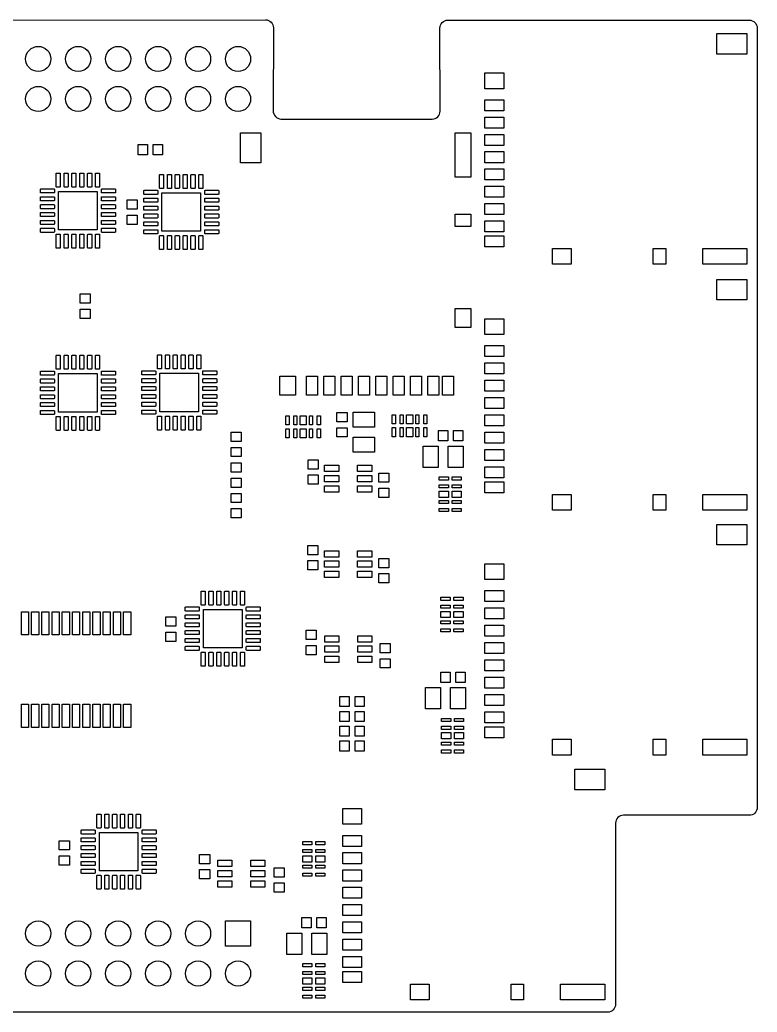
# Model space of a CAD drawing. Extents: x 0 to 91, y 0 to 63.
# Drawn here: x 44.1 to 91, y 0 to 63 of the extents above; entities that cross this region are included whole.
import ezdxf

# ---------------------------------------------------------------- set-up
doc = ezdxf.new("R2010")
doc.units = 0
doc.layers.add('BG_DESIGN_OUTLINE', color=1, linetype='CONTINUOUS')
doc.layers.add('PIN_TOP', color=80, linetype='CONTINUOUS')

msp = doc.modelspace()

# ---------------------------------------------------------------- linework, layer by layer
at = {"layer": 'BG_DESIGN_OUTLINE'}
msp.add_lwpolyline([(60.2461, 62.5243), (60.2293, 57.2563, 0.396223), (60.7277, 56.7261), (70.3449, 56.7261, 0.414684), (70.8449, 57.2269), (70.8365, 62.5053, -0.414684), (71.3365, 63.0061), (90.4977, 63.0061, -0.414214), (90.9977, 62.5061), (90.9977, 13.0061, -0.414214), (90.4977, 12.5061), (82.4977, 12.5061, 0.414214), (81.9977, 12.0061), (81.9977, 0.5061, -0.414214), (81.4977, 0.0061), (0.4977, 0.0061, -0.414214), (-0.0023, 0.5061), (-0.0023, 62.5061, -0.414214), (0.4977, 63.0061), (59.7459, 63.0259, -0.415288)], format="xyb", close=True, dxfattribs=at)
at = {"layer": 'PIN_TOP'}
for points in [[(90.335, 60.855), (88.435, 60.855), (88.435, 62.155), (90.335, 62.155)], [(74.885, 58.655), (73.685, 58.655), (73.685, 59.655), (74.885, 59.655)], [(74.885, 57.255), (73.685, 57.255), (73.685, 57.955), (74.885, 57.955)], [(74.885, 56.155), (73.685, 56.155), (73.685, 56.855), (74.885, 56.855)], [(59.455, 55.845), (59.455, 53.945), (58.155, 53.945), (58.155, 55.845)], [(72.805, 55.845), (72.805, 53.045), (71.805, 53.045), (71.805, 55.845)], [(74.885, 55.055), (73.685, 55.055), (73.685, 55.755), (74.885, 55.755)], [(52.235, 54.46), (51.645, 54.46), (51.645, 55.1), (52.235, 55.1)], [(53.195, 54.46), (52.605, 54.46), (52.605, 55.1), (53.195, 55.1)], [(74.885, 53.955), (73.685, 53.955), (73.685, 54.655), (74.885, 54.655)], [(74.885, 52.855), (73.685, 52.855), (73.685, 53.555), (74.885, 53.555)], [(74.885, 51.755), (73.685, 51.755), (73.685, 52.455), (74.885, 52.455)], [(46.595, 52.135), (49.045, 52.135), (49.045, 49.685), (46.595, 49.685)], [(53.165, 49.595), (53.165, 52.045), (55.615, 52.045), (55.615, 49.595)], [(51.59, 51.585), (51.59, 50.995), (50.95, 50.995), (50.95, 51.585)], [(74.885, 50.655), (73.685, 50.655), (73.685, 51.355), (74.885, 51.355)], [(51.59, 50.625), (51.59, 50.035), (50.95, 50.035), (50.95, 50.625)], [(72.805, 50.695), (72.805, 49.895), (71.805, 49.895), (71.805, 50.695)], [(74.885, 49.555), (73.685, 49.555), (73.685, 50.255), (74.885, 50.255)], [(74.885, 48.605), (73.685, 48.605), (73.685, 49.305), (74.885, 49.305)], [(79.185, 47.505), (77.985, 47.505), (77.985, 48.505), (79.185, 48.505)], [(85.185, 47.505), (84.385, 47.505), (84.385, 48.505), (85.185, 48.505)], [(90.335, 47.505), (87.535, 47.505), (87.535, 48.505), (90.335, 48.505)], [(90.335, 45.235), (88.435, 45.235), (88.435, 46.535), (90.335, 46.535)], [(47.96, 45.025), (47.96, 45.615), (48.6, 45.615), (48.6, 45.025)], [(47.96, 44.065), (47.96, 44.655), (48.6, 44.655), (48.6, 44.065)], [(72.805, 44.695), (72.805, 43.495), (71.805, 43.495), (71.805, 44.695)], [(74.885, 43.035), (73.685, 43.035), (73.685, 44.035), (74.885, 44.035)], [(74.885, 41.635), (73.685, 41.635), (73.685, 42.335), (74.885, 42.335)], [(74.885, 40.535), (73.685, 40.535), (73.685, 41.235), (74.885, 41.235)], [(49.045, 40.565), (49.045, 38.115), (46.595, 38.115), (46.595, 40.565)], [(53.035, 38.135), (53.035, 40.585), (55.485, 40.585), (55.485, 38.135)], [(61.655, 40.395), (61.655, 39.195), (60.655, 39.195), (60.655, 40.395)], [(63.055, 40.395), (63.055, 39.195), (62.355, 39.195), (62.355, 40.395)], [(64.155, 40.395), (64.155, 39.195), (63.455, 39.195), (63.455, 40.395)], [(65.255, 40.395), (65.255, 39.195), (64.555, 39.195), (64.555, 40.395)], [(66.355, 40.395), (66.355, 39.195), (65.655, 39.195), (65.655, 40.395)], [(67.455, 40.395), (67.455, 39.195), (66.755, 39.195), (66.755, 40.395)], [(68.555, 40.395), (68.555, 39.195), (67.855, 39.195), (67.855, 40.395)], [(69.655, 40.395), (69.655, 39.195), (68.955, 39.195), (68.955, 40.395)], [(70.755, 40.395), (70.755, 39.195), (70.055, 39.195), (70.055, 40.395)], [(71.705, 40.395), (71.705, 39.195), (71.005, 39.195), (71.005, 40.395)], [(74.885, 39.435), (73.685, 39.435), (73.685, 40.135), (74.885, 40.135)], [(74.885, 38.335), (73.685, 38.335), (73.685, 39.035), (74.885, 39.035)], [(61.24, 37.88), (61.24, 37.3), (61.04, 37.3), (61.04, 37.88)], [(61.74, 37.88), (61.74, 37.3), (61.54, 37.3), (61.54, 37.88)], [(62.34, 37.88), (62.34, 37.3), (61.94, 37.3), (61.94, 37.88)], [(62.74, 37.88), (62.74, 37.3), (62.54, 37.3), (62.54, 37.88)], [(63.24, 37.88), (63.24, 37.3), (63.04, 37.3), (63.04, 37.88)], [(64.93, 38.085), (64.93, 37.495), (64.29, 37.495), (64.29, 38.085)], [(66.675, 38.115), (66.675, 37.165), (65.325, 37.165), (65.325, 38.115)], [(67.8, 37.37), (67.8, 37.95), (68, 37.95), (68, 37.37)], [(68.3, 37.37), (68.3, 37.95), (68.5, 37.95), (68.5, 37.37)], [(68.7, 37.37), (68.7, 37.95), (69.1, 37.95), (69.1, 37.37)], [(69.3, 37.37), (69.3, 37.95), (69.5, 37.95), (69.5, 37.37)], [(69.8, 37.37), (69.8, 37.95), (70, 37.95), (70, 37.37)], [(74.885, 37.235), (73.685, 37.235), (73.685, 37.935), (74.885, 37.935)], [(58.2, 36.835), (58.2, 36.245), (57.56, 36.245), (57.56, 36.835)], [(61.24, 37.06), (61.24, 36.48), (61.04, 36.48), (61.04, 37.06)], [(61.74, 37.06), (61.74, 36.48), (61.54, 36.48), (61.54, 37.06)], [(62.34, 37.06), (62.34, 36.48), (61.94, 36.48), (61.94, 37.06)], [(62.74, 37.06), (62.74, 36.48), (62.54, 36.48), (62.54, 37.06)], [(63.24, 37.06), (63.24, 36.48), (63.04, 36.48), (63.04, 37.06)], [(64.93, 37.125), (64.93, 36.535), (64.29, 36.535), (64.29, 37.125)], [(67.8, 36.55), (67.8, 37.13), (68, 37.13), (68, 36.55)], [(68.3, 36.55), (68.3, 37.13), (68.5, 37.13), (68.5, 36.55)], [(68.7, 36.55), (68.7, 37.13), (69.1, 37.13), (69.1, 36.55)], [(69.3, 36.55), (69.3, 37.13), (69.5, 37.13), (69.5, 36.55)], [(69.8, 36.55), (69.8, 37.13), (70, 37.13), (70, 36.55)], [(71.325, 36.3), (70.735, 36.3), (70.735, 36.94), (71.325, 36.94)], [(72.285, 36.3), (71.695, 36.3), (71.695, 36.94), (72.285, 36.94)], [(74.885, 36.135), (73.685, 36.135), (73.685, 36.835), (74.885, 36.835)], [(66.675, 36.515), (66.675, 35.565), (65.325, 35.565), (65.325, 36.515)], [(70.715, 34.605), (69.765, 34.605), (69.765, 35.955), (70.715, 35.955)], [(72.315, 34.605), (71.365, 34.605), (71.365, 35.955), (72.315, 35.955)], [(58.2, 35.875), (58.2, 35.285), (57.56, 35.285), (57.56, 35.875)], [(74.885, 35.035), (73.685, 35.035), (73.685, 35.735), (74.885, 35.735)], [(57.56, 34.295), (57.56, 34.885), (58.2, 34.885), (58.2, 34.295)], [(62.45, 34.495), (62.45, 35.085), (63.09, 35.085), (63.09, 34.495)], [(64.4, 34.74), (64.4, 34.34), (63.5, 34.34), (63.5, 34.74)], [(66.5, 34.74), (66.5, 34.34), (65.6, 34.34), (65.6, 34.74)], [(62.45, 33.535), (62.45, 34.125), (63.09, 34.125), (63.09, 33.535)], [(64.4, 34.09), (64.4, 33.69), (63.5, 33.69), (63.5, 34.09)], [(66.5, 34.09), (66.5, 33.69), (65.6, 33.69), (65.6, 34.09)], [(66.94, 33.655), (66.94, 34.245), (67.58, 34.245), (67.58, 33.655)], [(74.885, 33.935), (73.685, 33.935), (73.685, 34.635), (74.885, 34.635)], [(57.56, 33.335), (57.56, 33.925), (58.2, 33.925), (58.2, 33.335)], [(64.4, 33.44), (64.4, 33.04), (63.5, 33.04), (63.5, 33.44)], [(66.5, 33.44), (66.5, 33.04), (65.6, 33.04), (65.6, 33.44)], [(70.79, 34), (71.37, 34), (71.37, 33.8), (70.79, 33.8)], [(70.79, 33.5), (71.37, 33.5), (71.37, 33.3), (70.79, 33.3)], [(71.61, 34), (72.19, 34), (72.19, 33.8), (71.61, 33.8)], [(71.61, 33.5), (72.19, 33.5), (72.19, 33.3), (71.61, 33.3)], [(74.885, 32.985), (73.685, 32.985), (73.685, 33.685), (74.885, 33.685)], [(58.2, 32.955), (58.2, 32.365), (57.56, 32.365), (57.56, 32.955)], [(66.94, 32.695), (66.94, 33.285), (67.58, 33.285), (67.58, 32.695)], [(70.79, 33.1), (71.37, 33.1), (71.37, 32.7), (70.79, 32.7)], [(71.61, 33.1), (72.19, 33.1), (72.19, 32.7), (71.61, 32.7)], [(79.185, 31.885), (77.985, 31.885), (77.985, 32.885), (79.185, 32.885)], [(85.185, 31.885), (84.385, 31.885), (84.385, 32.885), (85.185, 32.885)], [(90.335, 31.885), (87.535, 31.885), (87.535, 32.885), (90.335, 32.885)], [(70.79, 32.5), (71.37, 32.5), (71.37, 32.3), (70.79, 32.3)], [(71.61, 32.5), (72.19, 32.5), (72.19, 32.3), (71.61, 32.3)], [(58.2, 31.995), (58.2, 31.405), (57.56, 31.405), (57.56, 31.995)], [(70.79, 32), (71.37, 32), (71.37, 31.8), (70.79, 31.8)], [(71.61, 32), (72.19, 32), (72.19, 31.8), (71.61, 31.8)], [(90.335, 29.685), (88.435, 29.685), (88.435, 30.985), (90.335, 30.985)], [(62.44, 29.055), (62.44, 29.645), (63.08, 29.645), (63.08, 29.055)], [(64.4, 29.31), (64.4, 28.91), (63.5, 28.91), (63.5, 29.31)], [(66.5, 29.31), (66.5, 28.91), (65.6, 28.91), (65.6, 29.31)], [(62.44, 28.095), (62.44, 28.685), (63.08, 28.685), (63.08, 28.095)], [(64.4, 28.66), (64.4, 28.26), (63.5, 28.26), (63.5, 28.66)], [(66.5, 28.66), (66.5, 28.26), (65.6, 28.26), (65.6, 28.66)], [(66.95, 28.225), (66.95, 28.815), (67.59, 28.815), (67.59, 28.225)], [(74.885, 27.485), (73.685, 27.485), (73.685, 28.485), (74.885, 28.485)], [(64.4, 28.01), (64.4, 27.61), (63.5, 27.61), (63.5, 28.01)], [(66.5, 28.01), (66.5, 27.61), (65.6, 27.61), (65.6, 28.01)], [(66.95, 27.265), (66.95, 27.855), (67.59, 27.855), (67.59, 27.265)], [(74.885, 26.085), (73.685, 26.085), (73.685, 26.785), (74.885, 26.785)], [(71.48, 26.16), (70.9, 26.16), (70.9, 26.36), (71.48, 26.36)], [(71.48, 25.66), (70.9, 25.66), (70.9, 25.86), (71.48, 25.86)], [(72.3, 26.16), (71.72, 26.16), (71.72, 26.36), (72.3, 26.36)], [(72.3, 25.66), (71.72, 25.66), (71.72, 25.86), (72.3, 25.86)], [(44.68, 25.4355), (44.68, 23.9605), (44.23, 23.9605), (44.23, 25.4355)], [(45.33, 25.4355), (45.33, 23.9605), (44.88, 23.9605), (44.88, 25.4355)], [(45.98, 25.4355), (45.98, 23.9605), (45.53, 23.9605), (45.53, 25.4355)], [(46.63, 25.4355), (46.63, 23.9605), (46.18, 23.9605), (46.18, 25.4355)], [(47.28, 25.4355), (47.28, 23.9605), (46.83, 23.9605), (46.83, 25.4355)], [(47.93, 25.4355), (47.93, 23.9605), (47.48, 23.9605), (47.48, 25.4355)], [(48.58, 25.4355), (48.58, 23.9605), (48.13, 23.9605), (48.13, 25.4355)], [(49.23, 25.4355), (49.23, 23.9605), (48.78, 23.9605), (48.78, 25.4355)], [(49.88, 25.4355), (49.88, 23.9605), (49.43, 23.9605), (49.43, 25.4355)], [(50.53, 25.4355), (50.53, 23.9605), (50.08, 23.9605), (50.08, 25.4355)], [(51.18, 25.4355), (51.18, 23.9605), (50.73, 23.9605), (50.73, 25.4355)], [(55.805, 23.135), (55.805, 25.585), (58.255, 25.585), (58.255, 23.135)], [(71.48, 25.06), (70.9, 25.06), (70.9, 25.46), (71.48, 25.46)], [(72.3, 25.06), (71.72, 25.06), (71.72, 25.46), (72.3, 25.46)], [(74.885, 24.985), (73.685, 24.985), (73.685, 25.685), (74.885, 25.685)], [(54.05, 25.105), (54.05, 24.515), (53.41, 24.515), (53.41, 25.105)], [(71.48, 24.66), (70.9, 24.66), (70.9, 24.86), (71.48, 24.86)], [(72.3, 24.66), (71.72, 24.66), (71.72, 24.86), (72.3, 24.86)], [(74.885, 23.885), (73.685, 23.885), (73.685, 24.585), (74.885, 24.585)], [(54.05, 24.145), (54.05, 23.555), (53.41, 23.555), (53.41, 24.145)], [(62.32, 23.665), (62.32, 24.255), (62.96, 24.255), (62.96, 23.665)], [(71.48, 24.16), (70.9, 24.16), (70.9, 24.36), (71.48, 24.36)], [(72.3, 24.16), (71.72, 24.16), (71.72, 24.36), (72.3, 24.36)], [(64.41, 23.91), (64.41, 23.51), (63.51, 23.51), (63.51, 23.91)], [(66.51, 23.91), (66.51, 23.51), (65.61, 23.51), (65.61, 23.91)], [(67.03, 22.825), (67.03, 23.415), (67.67, 23.415), (67.67, 22.825)], [(74.885, 22.785), (73.685, 22.785), (73.685, 23.485), (74.885, 23.485)], [(62.32, 22.705), (62.32, 23.295), (62.96, 23.295), (62.96, 22.705)], [(64.41, 23.26), (64.41, 22.86), (63.51, 22.86), (63.51, 23.26)], [(66.51, 23.26), (66.51, 22.86), (65.61, 22.86), (65.61, 23.26)], [(64.41, 22.61), (64.41, 22.21), (63.51, 22.21), (63.51, 22.61)], [(66.51, 22.61), (66.51, 22.21), (65.61, 22.21), (65.61, 22.61)], [(67.03, 21.865), (67.03, 22.455), (67.67, 22.455), (67.67, 21.865)], [(74.885, 21.685), (73.685, 21.685), (73.685, 22.385), (74.885, 22.385)], [(71.475, 20.95), (70.885, 20.95), (70.885, 21.59), (71.475, 21.59)], [(72.435, 20.95), (71.845, 20.95), (71.845, 21.59), (72.435, 21.59)], [(74.885, 20.585), (73.685, 20.585), (73.685, 21.285), (74.885, 21.285)], [(70.865, 19.265), (69.915, 19.265), (69.915, 20.615), (70.865, 20.615)], [(72.465, 19.265), (71.515, 19.265), (71.515, 20.615), (72.465, 20.615)], [(74.885, 19.485), (73.685, 19.485), (73.685, 20.185), (74.885, 20.185)], [(44.68, 19.5595), (44.68, 18.0845), (44.23, 18.0845), (44.23, 19.5595)], [(45.33, 19.5595), (45.33, 18.0845), (44.88, 18.0845), (44.88, 19.5595)], [(45.98, 19.5595), (45.98, 18.0845), (45.53, 18.0845), (45.53, 19.5595)], [(46.63, 19.5595), (46.63, 18.0845), (46.18, 18.0845), (46.18, 19.5595)], [(47.28, 19.5595), (47.28, 18.0845), (46.83, 18.0845), (46.83, 19.5595)], [(47.93, 19.5595), (47.93, 18.0845), (47.48, 18.0845), (47.48, 19.5595)], [(48.58, 19.5595), (48.58, 18.0845), (48.13, 18.0845), (48.13, 19.5595)], [(49.23, 19.5595), (49.23, 18.0845), (48.78, 18.0845), (48.78, 19.5595)], [(49.88, 19.5595), (49.88, 18.0845), (49.43, 18.0845), (49.43, 19.5595)], [(50.53, 19.5595), (50.53, 18.0845), (50.08, 18.0845), (50.08, 19.5595)], [(51.18, 19.5595), (51.18, 18.0845), (50.73, 18.0845), (50.73, 19.5595)], [(64.475, 20.05), (65.065, 20.05), (65.065, 19.41), (64.475, 19.41)], [(65.435, 20.05), (66.025, 20.05), (66.025, 19.41), (65.435, 19.41)], [(64.475, 19.11), (65.065, 19.11), (65.065, 18.47), (64.475, 18.47)], [(65.435, 19.11), (66.025, 19.11), (66.025, 18.47), (65.435, 18.47)], [(74.885, 18.385), (73.685, 18.385), (73.685, 19.085), (74.885, 19.085)], [(70.94, 18.66), (71.52, 18.66), (71.52, 18.46), (70.94, 18.46)], [(71.76, 18.66), (72.34, 18.66), (72.34, 18.46), (71.76, 18.46)], [(64.475, 18.17), (65.065, 18.17), (65.065, 17.53), (64.475, 17.53)], [(65.435, 18.17), (66.025, 18.17), (66.025, 17.53), (65.435, 17.53)], [(70.94, 18.16), (71.52, 18.16), (71.52, 17.96), (70.94, 17.96)], [(70.94, 17.76), (71.52, 17.76), (71.52, 17.36), (70.94, 17.36)], [(71.76, 18.16), (72.34, 18.16), (72.34, 17.96), (71.76, 17.96)], [(71.76, 17.76), (72.34, 17.76), (72.34, 17.36), (71.76, 17.36)], [(74.885, 17.435), (73.685, 17.435), (73.685, 18.135), (74.885, 18.135)], [(64.475, 17.23), (65.065, 17.23), (65.065, 16.59), (64.475, 16.59)], [(65.435, 17.23), (66.025, 17.23), (66.025, 16.59), (65.435, 16.59)], [(70.94, 17.16), (71.52, 17.16), (71.52, 16.96), (70.94, 16.96)], [(71.76, 17.16), (72.34, 17.16), (72.34, 16.96), (71.76, 16.96)], [(79.185, 16.335), (77.985, 16.335), (77.985, 17.335), (79.185, 17.335)], [(85.185, 16.335), (84.385, 16.335), (84.385, 17.335), (85.185, 17.335)], [(90.335, 16.335), (87.535, 16.335), (87.535, 17.335), (90.335, 17.335)], [(70.94, 16.66), (71.52, 16.66), (71.52, 16.46), (70.94, 16.46)], [(71.76, 16.66), (72.34, 16.66), (72.34, 16.46), (71.76, 16.46)], [(81.305, 14.135), (79.405, 14.135), (79.405, 15.435), (81.305, 15.435)], [(65.855, 11.935), (64.655, 11.935), (64.655, 12.935), (65.855, 12.935)], [(49.185, 8.975), (49.185, 11.425), (51.635, 11.425), (51.635, 8.975)], [(47.28, 10.895), (47.28, 10.305), (46.64, 10.305), (46.64, 10.895)], [(62.7, 10.64), (62.12, 10.64), (62.12, 10.84), (62.7, 10.84)], [(63.52, 10.64), (62.94, 10.64), (62.94, 10.84), (63.52, 10.84)], [(65.855, 10.535), (64.655, 10.535), (64.655, 11.235), (65.855, 11.235)], [(62.7, 10.14), (62.12, 10.14), (62.12, 10.34), (62.7, 10.34)], [(63.52, 10.14), (62.94, 10.14), (62.94, 10.34), (63.52, 10.34)], [(65.855, 9.435), (64.655, 9.435), (64.655, 10.135), (65.855, 10.135)], [(47.28, 9.935), (47.28, 9.345), (46.64, 9.345), (46.64, 9.935)], [(55.56, 9.435), (55.56, 10.025), (56.2, 10.025), (56.2, 9.435)], [(57.61, 9.65), (57.61, 9.25), (56.71, 9.25), (56.71, 9.65)], [(59.71, 9.65), (59.71, 9.25), (58.81, 9.25), (58.81, 9.65)], [(62.7, 9.54), (62.12, 9.54), (62.12, 9.94), (62.7, 9.94)], [(63.52, 9.54), (62.94, 9.54), (62.94, 9.94), (63.52, 9.94)], [(55.56, 8.475), (55.56, 9.065), (56.2, 9.065), (56.2, 8.475)], [(57.61, 9), (57.61, 8.6), (56.71, 8.6), (56.71, 9)], [(59.71, 9), (59.71, 8.6), (58.81, 8.6), (58.81, 9)], [(60.3, 8.585), (60.3, 9.175), (60.94, 9.175), (60.94, 8.585)], [(62.7, 9.14), (62.12, 9.14), (62.12, 9.34), (62.7, 9.34)], [(62.7, 8.64), (62.12, 8.64), (62.12, 8.84), (62.7, 8.84)], [(63.52, 9.14), (62.94, 9.14), (62.94, 9.34), (63.52, 9.34)], [(63.52, 8.64), (62.94, 8.64), (62.94, 8.84), (63.52, 8.84)], [(65.855, 8.335), (64.655, 8.335), (64.655, 9.035), (65.855, 9.035)], [(57.61, 8.35), (57.61, 7.95), (56.71, 7.95), (56.71, 8.35)], [(59.71, 8.35), (59.71, 7.95), (58.81, 7.95), (58.81, 8.35)], [(60.3, 7.625), (60.3, 8.215), (60.94, 8.215), (60.94, 7.625)], [(65.855, 7.235), (64.655, 7.235), (64.655, 7.935), (65.855, 7.935)], [(65.855, 6.135), (64.655, 6.135), (64.655, 6.835), (65.855, 6.835)], [(58.8, 5.8), (58.8, 4.2), (57.2, 4.2), (57.2, 5.8)], [(62.645, 5.37), (62.055, 5.37), (62.055, 6.01), (62.645, 6.01)], [(63.605, 5.37), (63.015, 5.37), (63.015, 6.01), (63.605, 6.01)], [(65.855, 5.035), (64.655, 5.035), (64.655, 5.735), (65.855, 5.735)], [(62.045, 3.675), (61.095, 3.675), (61.095, 5.025), (62.045, 5.025)], [(63.645, 3.675), (62.695, 3.675), (62.695, 5.025), (63.645, 5.025)], [(65.855, 3.935), (64.655, 3.935), (64.655, 4.635), (65.855, 4.635)], [(65.855, 2.835), (64.655, 2.835), (64.655, 3.535), (65.855, 3.535)], [(62.12, 3.09), (62.7, 3.09), (62.7, 2.89), (62.12, 2.89)], [(62.12, 2.59), (62.7, 2.59), (62.7, 2.39), (62.12, 2.39)], [(62.94, 3.09), (63.52, 3.09), (63.52, 2.89), (62.94, 2.89)], [(62.94, 2.59), (63.52, 2.59), (63.52, 2.39), (62.94, 2.39)], [(65.855, 1.885), (64.655, 1.885), (64.655, 2.585), (65.855, 2.585)], [(62.12, 2.19), (62.7, 2.19), (62.7, 1.79), (62.12, 1.79)], [(62.94, 2.19), (63.52, 2.19), (63.52, 1.79), (62.94, 1.79)], [(62.12, 1.59), (62.7, 1.59), (62.7, 1.39), (62.12, 1.39)], [(62.94, 1.59), (63.52, 1.59), (63.52, 1.39), (62.94, 1.39)], [(70.155, 0.785), (68.955, 0.785), (68.955, 1.785), (70.155, 1.785)], [(76.155, 0.785), (75.355, 0.785), (75.355, 1.785), (76.155, 1.785)], [(81.305, 0.785), (78.505, 0.785), (78.505, 1.785), (81.305, 1.785)], [(62.12, 1.09), (62.7, 1.09), (62.7, 0.89), (62.12, 0.89)], [(62.94, 1.09), (63.52, 1.09), (63.52, 0.89), (62.94, 0.89)]]:
    msp.add_lwpolyline(points, close=True, dxfattribs=at)
for points in [[(46.44, 52.4375), (46.44, 53.2625, -0.415385), (46.4725, 53.295), (46.6675, 53.295, -0.415385), (46.7, 53.2625), (46.7, 52.4375, -0.415385), (46.6675, 52.405), (46.4725, 52.405, -0.415385)], [(46.94, 52.4375), (46.94, 53.2625, -0.415385), (46.9725, 53.295), (47.1675, 53.295, -0.415385), (47.2, 53.2625), (47.2, 52.4375, -0.415385), (47.1675, 52.405), (46.9725, 52.405, -0.415385)], [(47.44, 52.4375), (47.44, 53.2625, -0.415385), (47.4725, 53.295), (47.6675, 53.295, -0.415385), (47.7, 53.2625), (47.7, 52.4375, -0.415385), (47.6675, 52.405), (47.4725, 52.405, -0.415385)], [(47.94, 52.4375), (47.94, 53.2625, -0.415385), (47.9725, 53.295), (48.1675, 53.295, -0.415385), (48.2, 53.2625), (48.2, 52.4375, -0.415385), (48.1675, 52.405), (47.9725, 52.405, -0.415385)], [(48.44, 52.4375), (48.44, 53.2625, -0.415385), (48.4725, 53.295), (48.6675, 53.295, -0.415385), (48.7, 53.2625), (48.7, 52.4375, -0.415385), (48.6675, 52.405), (48.4725, 52.405, -0.415385)], [(48.94, 52.4375), (48.94, 53.2625, -0.415385), (48.9725, 53.295), (49.1675, 53.295, -0.415385), (49.2, 53.2625), (49.2, 52.4375, -0.415385), (49.1675, 52.405), (48.9725, 52.405, -0.415385)], [(53.01, 52.3475), (53.01, 53.1725, -0.415385), (53.0425, 53.205), (53.2375, 53.205, -0.415385), (53.27, 53.1725), (53.27, 52.3475, -0.415385), (53.2375, 52.315), (53.0425, 52.315, -0.415385)], [(53.51, 52.3475), (53.51, 53.1725, -0.415385), (53.5425, 53.205), (53.7375, 53.205, -0.415385), (53.77, 53.1725), (53.77, 52.3475, -0.415385), (53.7375, 52.315), (53.5425, 52.315, -0.415385)], [(54.01, 52.3475), (54.01, 53.1725, -0.415385), (54.0425, 53.205), (54.2375, 53.205, -0.415385), (54.27, 53.1725), (54.27, 52.3475, -0.415385), (54.2375, 52.315), (54.0425, 52.315, -0.415385)], [(54.51, 52.3475), (54.51, 53.1725, -0.415385), (54.5425, 53.205), (54.7375, 53.205, -0.415385), (54.77, 53.1725), (54.77, 52.3475, -0.415385), (54.7375, 52.315), (54.5425, 52.315, -0.415385)], [(55.01, 52.3475), (55.01, 53.1725, -0.415385), (55.0425, 53.205), (55.2375, 53.205, -0.415385), (55.27, 53.1725), (55.27, 52.3475, -0.415385), (55.2375, 52.315), (55.0425, 52.315, -0.415385)], [(55.51, 52.3475), (55.51, 53.1725, -0.415385), (55.5425, 53.205), (55.7375, 53.205, -0.415385), (55.77, 53.1725), (55.77, 52.3475, -0.415385), (55.7375, 52.315), (55.5425, 52.315, -0.415385)], [(45.4675, 52.29), (46.2925, 52.29, -0.415385), (46.325, 52.2575), (46.325, 52.0625, -0.415385), (46.2925, 52.03), (45.4675, 52.03, -0.415385), (45.435, 52.0625), (45.435, 52.2575, -0.415385)], [(45.4675, 51.79), (46.2925, 51.79, -0.415385), (46.325, 51.7575), (46.325, 51.5625, -0.415385), (46.2925, 51.53), (45.4675, 51.53, -0.415385), (45.435, 51.5625), (45.435, 51.7575, -0.415385)], [(49.3475, 52.29), (50.1725, 52.29, -0.415385), (50.205, 52.2575), (50.205, 52.0625, -0.415385), (50.1725, 52.03), (49.3475, 52.03, -0.415385), (49.315, 52.0625), (49.315, 52.2575, -0.415385)], [(49.3475, 51.79), (50.1725, 51.79, -0.415385), (50.205, 51.7575), (50.205, 51.5625, -0.415385), (50.1725, 51.53), (49.3475, 51.53, -0.415385), (49.315, 51.5625), (49.315, 51.7575, -0.415385)], [(52.8625, 51.94), (52.0375, 51.94, -0.415385), (52.005, 51.9725), (52.005, 52.1675, -0.415385), (52.0375, 52.2), (52.8625, 52.2, -0.415385), (52.895, 52.1675), (52.895, 51.9725, -0.415385)], [(52.8625, 51.44), (52.0375, 51.44, -0.415385), (52.005, 51.4725), (52.005, 51.6675, -0.415385), (52.0375, 51.7), (52.8625, 51.7, -0.415385), (52.895, 51.6675), (52.895, 51.4725, -0.415385)], [(56.7425, 51.94), (55.9175, 51.94, -0.415385), (55.885, 51.9725), (55.885, 52.1675, -0.415385), (55.9175, 52.2), (56.7425, 52.2, -0.415385), (56.775, 52.1675), (56.775, 51.9725, -0.415385)], [(56.7425, 51.44), (55.9175, 51.44, -0.415385), (55.885, 51.4725), (55.885, 51.6675, -0.415385), (55.9175, 51.7), (56.7425, 51.7, -0.415385), (56.775, 51.6675), (56.775, 51.4725, -0.415385)], [(45.4675, 51.29), (46.2925, 51.29, -0.415385), (46.325, 51.2575), (46.325, 51.0625, -0.415385), (46.2925, 51.03), (45.4675, 51.03, -0.415385), (45.435, 51.0625), (45.435, 51.2575, -0.415385)], [(49.3475, 51.29), (50.1725, 51.29, -0.415385), (50.205, 51.2575), (50.205, 51.0625, -0.415385), (50.1725, 51.03), (49.3475, 51.03, -0.415385), (49.315, 51.0625), (49.315, 51.2575, -0.415385)], [(52.8625, 50.94), (52.0375, 50.94, -0.415385), (52.005, 50.9725), (52.005, 51.1675, -0.415385), (52.0375, 51.2), (52.8625, 51.2, -0.415385), (52.895, 51.1675), (52.895, 50.9725, -0.415385)], [(56.7425, 50.94), (55.9175, 50.94, -0.415385), (55.885, 50.9725), (55.885, 51.1675, -0.415385), (55.9175, 51.2), (56.7425, 51.2, -0.415385), (56.775, 51.1675), (56.775, 50.9725, -0.415385)], [(45.4675, 50.79), (46.2925, 50.79, -0.415385), (46.325, 50.7575), (46.325, 50.5625, -0.415385), (46.2925, 50.53), (45.4675, 50.53, -0.415385), (45.435, 50.5625), (45.435, 50.7575, -0.415385)], [(49.3475, 50.79), (50.1725, 50.79, -0.415385), (50.205, 50.7575), (50.205, 50.5625, -0.415385), (50.1725, 50.53), (49.3475, 50.53, -0.415385), (49.315, 50.5625), (49.315, 50.7575, -0.415385)], [(52.8625, 50.44), (52.0375, 50.44, -0.415385), (52.005, 50.4725), (52.005, 50.6675, -0.415385), (52.0375, 50.7), (52.8625, 50.7, -0.415385), (52.895, 50.6675), (52.895, 50.4725, -0.415385)], [(56.7425, 50.44), (55.9175, 50.44, -0.415385), (55.885, 50.4725), (55.885, 50.6675, -0.415385), (55.9175, 50.7), (56.7425, 50.7, -0.415385), (56.775, 50.6675), (56.775, 50.4725, -0.415385)], [(45.4675, 50.29), (46.2925, 50.29, -0.415385), (46.325, 50.2575), (46.325, 50.0625, -0.415385), (46.2925, 50.03), (45.4675, 50.03, -0.415385), (45.435, 50.0625), (45.435, 50.2575, -0.415385)], [(45.4675, 49.79), (46.2925, 49.79, -0.415385), (46.325, 49.7575), (46.325, 49.5625, -0.415385), (46.2925, 49.53), (45.4675, 49.53, -0.415385), (45.435, 49.5625), (45.435, 49.7575, -0.415385)], [(49.3475, 50.29), (50.1725, 50.29, -0.415385), (50.205, 50.2575), (50.205, 50.0625, -0.415385), (50.1725, 50.03), (49.3475, 50.03, -0.415385), (49.315, 50.0625), (49.315, 50.2575, -0.415385)], [(49.3475, 49.79), (50.1725, 49.79, -0.415385), (50.205, 49.7575), (50.205, 49.5625, -0.415385), (50.1725, 49.53), (49.3475, 49.53, -0.415385), (49.315, 49.5625), (49.315, 49.7575, -0.415385)], [(52.8625, 49.94), (52.0375, 49.94, -0.415385), (52.005, 49.9725), (52.005, 50.1675, -0.415385), (52.0375, 50.2), (52.8625, 50.2, -0.415385), (52.895, 50.1675), (52.895, 49.9725, -0.415385)], [(56.7425, 49.94), (55.9175, 49.94, -0.415385), (55.885, 49.9725), (55.885, 50.1675, -0.415385), (55.9175, 50.2), (56.7425, 50.2, -0.415385), (56.775, 50.1675), (56.775, 49.9725, -0.415385)], [(46.44, 48.5575), (46.44, 49.3825, -0.415385), (46.4725, 49.415), (46.6675, 49.415, -0.415385), (46.7, 49.3825), (46.7, 48.5575, -0.415385), (46.6675, 48.525), (46.4725, 48.525, -0.415385)], [(46.94, 48.5575), (46.94, 49.3825, -0.415385), (46.9725, 49.415), (47.1675, 49.415, -0.415385), (47.2, 49.3825), (47.2, 48.5575, -0.415385), (47.1675, 48.525), (46.9725, 48.525, -0.415385)], [(47.44, 48.5575), (47.44, 49.3825, -0.415385), (47.4725, 49.415), (47.6675, 49.415, -0.415385), (47.7, 49.3825), (47.7, 48.5575, -0.415385), (47.6675, 48.525), (47.4725, 48.525, -0.415385)], [(47.94, 48.5575), (47.94, 49.3825, -0.415385), (47.9725, 49.415), (48.1675, 49.415, -0.415385), (48.2, 49.3825), (48.2, 48.5575, -0.415385), (48.1675, 48.525), (47.9725, 48.525, -0.415385)], [(48.44, 48.5575), (48.44, 49.3825, -0.415385), (48.4725, 49.415), (48.6675, 49.415, -0.415385), (48.7, 49.3825), (48.7, 48.5575, -0.415385), (48.6675, 48.525), (48.4725, 48.525, -0.415385)], [(48.94, 48.5575), (48.94, 49.3825, -0.415385), (48.9725, 49.415), (49.1675, 49.415, -0.415385), (49.2, 49.3825), (49.2, 48.5575, -0.415385), (49.1675, 48.525), (48.9725, 48.525, -0.415385)], [(52.8625, 49.44), (52.0375, 49.44, -0.415385), (52.005, 49.4725), (52.005, 49.6675, -0.415385), (52.0375, 49.7), (52.8625, 49.7, -0.415385), (52.895, 49.6675), (52.895, 49.4725, -0.415385)], [(53.01, 48.4675), (53.01, 49.2925, -0.415385), (53.0425, 49.325), (53.2375, 49.325, -0.415385), (53.27, 49.2925), (53.27, 48.4675, -0.415385), (53.2375, 48.435), (53.0425, 48.435, -0.415385)], [(53.51, 48.4675), (53.51, 49.2925, -0.415385), (53.5425, 49.325), (53.7375, 49.325, -0.415385), (53.77, 49.2925), (53.77, 48.4675, -0.415385), (53.7375, 48.435), (53.5425, 48.435, -0.415385)], [(54.01, 48.4675), (54.01, 49.2925, -0.415385), (54.0425, 49.325), (54.2375, 49.325, -0.415385), (54.27, 49.2925), (54.27, 48.4675, -0.415385), (54.2375, 48.435), (54.0425, 48.435, -0.415385)], [(54.51, 48.4675), (54.51, 49.2925, -0.415385), (54.5425, 49.325), (54.7375, 49.325, -0.415385), (54.77, 49.2925), (54.77, 48.4675, -0.415385), (54.7375, 48.435), (54.5425, 48.435, -0.415385)], [(55.01, 48.4675), (55.01, 49.2925, -0.415385), (55.0425, 49.325), (55.2375, 49.325, -0.415385), (55.27, 49.2925), (55.27, 48.4675, -0.415385), (55.2375, 48.435), (55.0425, 48.435, -0.415385)], [(55.51, 48.4675), (55.51, 49.2925, -0.415385), (55.5425, 49.325), (55.7375, 49.325, -0.415385), (55.77, 49.2925), (55.77, 48.4675, -0.415385), (55.7375, 48.435), (55.5425, 48.435, -0.415385)], [(56.7425, 49.44), (55.9175, 49.44, -0.415385), (55.885, 49.4725), (55.885, 49.6675, -0.415385), (55.9175, 49.7), (56.7425, 49.7, -0.415385), (56.775, 49.6675), (56.775, 49.4725, -0.415385)], [(46.7, 41.6925), (46.7, 40.8675, -0.415385), (46.6675, 40.835), (46.4725, 40.835, -0.415385), (46.44, 40.8675), (46.44, 41.6925, -0.415385), (46.4725, 41.725), (46.6675, 41.725, -0.415385)], [(47.2, 41.6925), (47.2, 40.8675, -0.415385), (47.1675, 40.835), (46.9725, 40.835, -0.415385), (46.94, 40.8675), (46.94, 41.6925, -0.415385), (46.9725, 41.725), (47.1675, 41.725, -0.415385)], [(47.7, 41.6925), (47.7, 40.8675, -0.415385), (47.6675, 40.835), (47.4725, 40.835, -0.415385), (47.44, 40.8675), (47.44, 41.6925, -0.415385), (47.4725, 41.725), (47.6675, 41.725, -0.415385)], [(48.2, 41.6925), (48.2, 40.8675, -0.415385), (48.1675, 40.835), (47.9725, 40.835, -0.415385), (47.94, 40.8675), (47.94, 41.6925, -0.415385), (47.9725, 41.725), (48.1675, 41.725, -0.415385)], [(48.7, 41.6925), (48.7, 40.8675, -0.415385), (48.6675, 40.835), (48.4725, 40.835, -0.415385), (48.44, 40.8675), (48.44, 41.6925, -0.415385), (48.4725, 41.725), (48.6675, 41.725, -0.415385)], [(49.2, 41.6925), (49.2, 40.8675, -0.415385), (49.1675, 40.835), (48.9725, 40.835, -0.415385), (48.94, 40.8675), (48.94, 41.6925, -0.415385), (48.9725, 41.725), (49.1675, 41.725, -0.415385)], [(52.88, 40.8875), (52.88, 41.7125, -0.415385), (52.9125, 41.745), (53.1075, 41.745, -0.415385), (53.14, 41.7125), (53.14, 40.8875, -0.415385), (53.1075, 40.855), (52.9125, 40.855, -0.415385)], [(53.38, 40.8875), (53.38, 41.7125, -0.415385), (53.4125, 41.745), (53.6075, 41.745, -0.415385), (53.64, 41.7125), (53.64, 40.8875, -0.415385), (53.6075, 40.855), (53.4125, 40.855, -0.415385)], [(53.88, 40.8875), (53.88, 41.7125, -0.415385), (53.9125, 41.745), (54.1075, 41.745, -0.415385), (54.14, 41.7125), (54.14, 40.8875, -0.415385), (54.1075, 40.855), (53.9125, 40.855, -0.415385)], [(54.38, 40.8875), (54.38, 41.7125, -0.415385), (54.4125, 41.745), (54.6075, 41.745, -0.415385), (54.64, 41.7125), (54.64, 40.8875, -0.415385), (54.6075, 40.855), (54.4125, 40.855, -0.415385)], [(54.88, 40.8875), (54.88, 41.7125, -0.415385), (54.9125, 41.745), (55.1075, 41.745, -0.415385), (55.14, 41.7125), (55.14, 40.8875, -0.415385), (55.1075, 40.855), (54.9125, 40.855, -0.415385)], [(55.38, 40.8875), (55.38, 41.7125, -0.415385), (55.4125, 41.745), (55.6075, 41.745, -0.415385), (55.64, 41.7125), (55.64, 40.8875, -0.415385), (55.6075, 40.855), (55.4125, 40.855, -0.415385)], [(45.4675, 40.72), (46.2925, 40.72, -0.415385), (46.325, 40.6875), (46.325, 40.4925, -0.415385), (46.2925, 40.46), (45.4675, 40.46, -0.415385), (45.435, 40.4925), (45.435, 40.6875, -0.415385)], [(49.3475, 40.72), (50.1725, 40.72, -0.415385), (50.205, 40.6875), (50.205, 40.4925, -0.415385), (50.1725, 40.46), (49.3475, 40.46, -0.415385), (49.315, 40.4925), (49.315, 40.6875, -0.415385)], [(52.7325, 40.48), (51.9075, 40.48, -0.415385), (51.875, 40.5125), (51.875, 40.7075, -0.415385), (51.9075, 40.74), (52.7325, 40.74, -0.415385), (52.765, 40.7075), (52.765, 40.5125, -0.415385)], [(56.6125, 40.48), (55.7875, 40.48, -0.415385), (55.755, 40.5125), (55.755, 40.7075, -0.415385), (55.7875, 40.74), (56.6125, 40.74, -0.415385), (56.645, 40.7075), (56.645, 40.5125, -0.415385)], [(45.4675, 40.22), (46.2925, 40.22, -0.415385), (46.325, 40.1875), (46.325, 39.9925, -0.415385), (46.2925, 39.96), (45.4675, 39.96, -0.415385), (45.435, 39.9925), (45.435, 40.1875, -0.415385)], [(45.4675, 39.72), (46.2925, 39.72, -0.415385), (46.325, 39.6875), (46.325, 39.4925, -0.415385), (46.2925, 39.46), (45.4675, 39.46, -0.415385), (45.435, 39.4925), (45.435, 39.6875, -0.415385)], [(49.3475, 40.22), (50.1725, 40.22, -0.415385), (50.205, 40.1875), (50.205, 39.9925, -0.415385), (50.1725, 39.96), (49.3475, 39.96, -0.415385), (49.315, 39.9925), (49.315, 40.1875, -0.415385)], [(49.3475, 39.72), (50.1725, 39.72, -0.415385), (50.205, 39.6875), (50.205, 39.4925, -0.415385), (50.1725, 39.46), (49.3475, 39.46, -0.415385), (49.315, 39.4925), (49.315, 39.6875, -0.415385)], [(52.7325, 39.98), (51.9075, 39.98, -0.415385), (51.875, 40.0125), (51.875, 40.2075, -0.415385), (51.9075, 40.24), (52.7325, 40.24, -0.415385), (52.765, 40.2075), (52.765, 40.0125, -0.415385)], [(52.7325, 39.48), (51.9075, 39.48, -0.415385), (51.875, 39.5125), (51.875, 39.7075, -0.415385), (51.9075, 39.74), (52.7325, 39.74, -0.415385), (52.765, 39.7075), (52.765, 39.5125, -0.415385)], [(56.6125, 39.98), (55.7875, 39.98, -0.415385), (55.755, 40.0125), (55.755, 40.2075, -0.415385), (55.7875, 40.24), (56.6125, 40.24, -0.415385), (56.645, 40.2075), (56.645, 40.0125, -0.415385)], [(56.6125, 39.48), (55.7875, 39.48, -0.415385), (55.755, 39.5125), (55.755, 39.7075, -0.415385), (55.7875, 39.74), (56.6125, 39.74, -0.415385), (56.645, 39.7075), (56.645, 39.5125, -0.415385)], [(45.4675, 39.22), (46.2925, 39.22, -0.415385), (46.325, 39.1875), (46.325, 38.9925, -0.415385), (46.2925, 38.96), (45.4675, 38.96, -0.415385), (45.435, 38.9925), (45.435, 39.1875, -0.415385)], [(49.3475, 39.22), (50.1725, 39.22, -0.415385), (50.205, 39.1875), (50.205, 38.9925, -0.415385), (50.1725, 38.96), (49.3475, 38.96, -0.415385), (49.315, 38.9925), (49.315, 39.1875, -0.415385)], [(52.7325, 38.98), (51.9075, 38.98, -0.415385), (51.875, 39.0125), (51.875, 39.2075, -0.415385), (51.9075, 39.24), (52.7325, 39.24, -0.415385), (52.765, 39.2075), (52.765, 39.0125, -0.415385)], [(56.6125, 38.98), (55.7875, 38.98, -0.415385), (55.755, 39.0125), (55.755, 39.2075, -0.415385), (55.7875, 39.24), (56.6125, 39.24, -0.415385), (56.645, 39.2075), (56.645, 39.0125, -0.415385)], [(45.4675, 38.72), (46.2925, 38.72, -0.415385), (46.325, 38.6875), (46.325, 38.4925, -0.415385), (46.2925, 38.46), (45.4675, 38.46, -0.415385), (45.435, 38.4925), (45.435, 38.6875, -0.415385)], [(49.3475, 38.72), (50.1725, 38.72, -0.415385), (50.205, 38.6875), (50.205, 38.4925, -0.415385), (50.1725, 38.46), (49.3475, 38.46, -0.415385), (49.315, 38.4925), (49.315, 38.6875, -0.415385)], [(52.7325, 38.48), (51.9075, 38.48, -0.415385), (51.875, 38.5125), (51.875, 38.7075, -0.415385), (51.9075, 38.74), (52.7325, 38.74, -0.415385), (52.765, 38.7075), (52.765, 38.5125, -0.415385)], [(56.6125, 38.48), (55.7875, 38.48, -0.415385), (55.755, 38.5125), (55.755, 38.7075, -0.415385), (55.7875, 38.74), (56.6125, 38.74, -0.415385), (56.645, 38.7075), (56.645, 38.5125, -0.415385)], [(45.4675, 38.22), (46.2925, 38.22, -0.415385), (46.325, 38.1875), (46.325, 37.9925, -0.415385), (46.2925, 37.96), (45.4675, 37.96, -0.415385), (45.435, 37.9925), (45.435, 38.1875, -0.415385)], [(46.7, 37.8125), (46.7, 36.9875, -0.415385), (46.6675, 36.955), (46.4725, 36.955, -0.415385), (46.44, 36.9875), (46.44, 37.8125, -0.415385), (46.4725, 37.845), (46.6675, 37.845, -0.415385)], [(47.2, 37.8125), (47.2, 36.9875, -0.415385), (47.1675, 36.955), (46.9725, 36.955, -0.415385), (46.94, 36.9875), (46.94, 37.8125, -0.415385), (46.9725, 37.845), (47.1675, 37.845, -0.415385)], [(47.7, 37.8125), (47.7, 36.9875, -0.415385), (47.6675, 36.955), (47.4725, 36.955, -0.415385), (47.44, 36.9875), (47.44, 37.8125, -0.415385), (47.4725, 37.845), (47.6675, 37.845, -0.415385)], [(48.2, 37.8125), (48.2, 36.9875, -0.415385), (48.1675, 36.955), (47.9725, 36.955, -0.415385), (47.94, 36.9875), (47.94, 37.8125, -0.415385), (47.9725, 37.845), (48.1675, 37.845, -0.415385)], [(48.7, 37.8125), (48.7, 36.9875, -0.415385), (48.6675, 36.955), (48.4725, 36.955, -0.415385), (48.44, 36.9875), (48.44, 37.8125, -0.415385), (48.4725, 37.845), (48.6675, 37.845, -0.415385)], [(49.2, 37.8125), (49.2, 36.9875, -0.415385), (49.1675, 36.955), (48.9725, 36.955, -0.415385), (48.94, 36.9875), (48.94, 37.8125, -0.415385), (48.9725, 37.845), (49.1675, 37.845, -0.415385)], [(49.3475, 38.22), (50.1725, 38.22, -0.415385), (50.205, 38.1875), (50.205, 37.9925, -0.415385), (50.1725, 37.96), (49.3475, 37.96, -0.415385), (49.315, 37.9925), (49.315, 38.1875, -0.415385)], [(52.7325, 37.98), (51.9075, 37.98, -0.415385), (51.875, 38.0125), (51.875, 38.2075, -0.415385), (51.9075, 38.24), (52.7325, 38.24, -0.415385), (52.765, 38.2075), (52.765, 38.0125, -0.415385)], [(52.88, 37.0075), (52.88, 37.8325, -0.415385), (52.9125, 37.865), (53.1075, 37.865, -0.415385), (53.14, 37.8325), (53.14, 37.0075, -0.415385), (53.1075, 36.975), (52.9125, 36.975, -0.415385)], [(53.38, 37.0075), (53.38, 37.8325, -0.415385), (53.4125, 37.865), (53.6075, 37.865, -0.415385), (53.64, 37.8325), (53.64, 37.0075, -0.415385), (53.6075, 36.975), (53.4125, 36.975, -0.415385)], [(53.88, 37.0075), (53.88, 37.8325, -0.415385), (53.9125, 37.865), (54.1075, 37.865, -0.415385), (54.14, 37.8325), (54.14, 37.0075, -0.415385), (54.1075, 36.975), (53.9125, 36.975, -0.415385)], [(54.38, 37.0075), (54.38, 37.8325, -0.415385), (54.4125, 37.865), (54.6075, 37.865, -0.415385), (54.64, 37.8325), (54.64, 37.0075, -0.415385), (54.6075, 36.975), (54.4125, 36.975, -0.415385)], [(54.88, 37.0075), (54.88, 37.8325, -0.415385), (54.9125, 37.865), (55.1075, 37.865, -0.415385), (55.14, 37.8325), (55.14, 37.0075, -0.415385), (55.1075, 36.975), (54.9125, 36.975, -0.415385)], [(55.38, 37.0075), (55.38, 37.8325, -0.415385), (55.4125, 37.865), (55.6075, 37.865, -0.415385), (55.64, 37.8325), (55.64, 37.0075, -0.415385), (55.6075, 36.975), (55.4125, 36.975, -0.415385)], [(56.6125, 37.98), (55.7875, 37.98, -0.415385), (55.755, 38.0125), (55.755, 38.2075, -0.415385), (55.7875, 38.24), (56.6125, 38.24, -0.415385), (56.645, 38.2075), (56.645, 38.0125, -0.415385)], [(55.65, 25.8875), (55.65, 26.7125, -0.415385), (55.6825, 26.745), (55.8775, 26.745, -0.415385), (55.91, 26.7125), (55.91, 25.8875, -0.415385), (55.8775, 25.855), (55.6825, 25.855, -0.415385)], [(56.15, 25.8875), (56.15, 26.7125, -0.415385), (56.1825, 26.745), (56.3775, 26.745, -0.415385), (56.41, 26.7125), (56.41, 25.8875, -0.415385), (56.3775, 25.855), (56.1825, 25.855, -0.415385)], [(56.65, 25.8875), (56.65, 26.7125, -0.415385), (56.6825, 26.745), (56.8775, 26.745, -0.415385), (56.91, 26.7125), (56.91, 25.8875, -0.415385), (56.8775, 25.855), (56.6825, 25.855, -0.415385)], [(57.15, 25.8875), (57.15, 26.7125, -0.415385), (57.1825, 26.745), (57.3775, 26.745, -0.415385), (57.41, 26.7125), (57.41, 25.8875, -0.415385), (57.3775, 25.855), (57.1825, 25.855, -0.415385)], [(57.65, 25.8875), (57.65, 26.7125, -0.415385), (57.6825, 26.745), (57.8775, 26.745, -0.415385), (57.91, 26.7125), (57.91, 25.8875, -0.415385), (57.8775, 25.855), (57.6825, 25.855, -0.415385)], [(58.15, 25.8875), (58.15, 26.7125, -0.415385), (58.1825, 26.745), (58.3775, 26.745, -0.415385), (58.41, 26.7125), (58.41, 25.8875, -0.415385), (58.3775, 25.855), (58.1825, 25.855, -0.415385)], [(55.5025, 25.48), (54.6775, 25.48, -0.415385), (54.645, 25.5125), (54.645, 25.7075, -0.415385), (54.6775, 25.74), (55.5025, 25.74, -0.415385), (55.535, 25.7075), (55.535, 25.5125, -0.415385)], [(55.5025, 24.98), (54.6775, 24.98, -0.415385), (54.645, 25.0125), (54.645, 25.2075, -0.415385), (54.6775, 25.24), (55.5025, 25.24, -0.415385), (55.535, 25.2075), (55.535, 25.0125, -0.415385)], [(59.3825, 25.48), (58.5575, 25.48, -0.415385), (58.525, 25.5125), (58.525, 25.7075, -0.415385), (58.5575, 25.74), (59.3825, 25.74, -0.415385), (59.415, 25.7075), (59.415, 25.5125, -0.415385)], [(59.3825, 24.98), (58.5575, 24.98, -0.415385), (58.525, 25.0125), (58.525, 25.2075, -0.415385), (58.5575, 25.24), (59.3825, 25.24, -0.415385), (59.415, 25.2075), (59.415, 25.0125, -0.415385)], [(55.5025, 24.48), (54.6775, 24.48, -0.415385), (54.645, 24.5125), (54.645, 24.7075, -0.415385), (54.6775, 24.74), (55.5025, 24.74, -0.415385), (55.535, 24.7075), (55.535, 24.5125, -0.415385)], [(59.3825, 24.48), (58.5575, 24.48, -0.415385), (58.525, 24.5125), (58.525, 24.7075, -0.415385), (58.5575, 24.74), (59.3825, 24.74, -0.415385), (59.415, 24.7075), (59.415, 24.5125, -0.415385)], [(55.5025, 23.98), (54.6775, 23.98, -0.415385), (54.645, 24.0125), (54.645, 24.2075, -0.415385), (54.6775, 24.24), (55.5025, 24.24, -0.415385), (55.535, 24.2075), (55.535, 24.0125, -0.415385)], [(59.3825, 23.98), (58.5575, 23.98, -0.415385), (58.525, 24.0125), (58.525, 24.2075, -0.415385), (58.5575, 24.24), (59.3825, 24.24, -0.415385), (59.415, 24.2075), (59.415, 24.0125, -0.415385)], [(55.5025, 23.48), (54.6775, 23.48, -0.415385), (54.645, 23.5125), (54.645, 23.7075, -0.415385), (54.6775, 23.74), (55.5025, 23.74, -0.415385), (55.535, 23.7075), (55.535, 23.5125, -0.415385)], [(59.3825, 23.48), (58.5575, 23.48, -0.415385), (58.525, 23.5125), (58.525, 23.7075, -0.415385), (58.5575, 23.74), (59.3825, 23.74, -0.415385), (59.415, 23.7075), (59.415, 23.5125, -0.415385)], [(55.5025, 22.98), (54.6775, 22.98, -0.415385), (54.645, 23.0125), (54.645, 23.2075, -0.415385), (54.6775, 23.24), (55.5025, 23.24, -0.415385), (55.535, 23.2075), (55.535, 23.0125, -0.415385)], [(55.65, 22.0075), (55.65, 22.8325, -0.415385), (55.6825, 22.865), (55.8775, 22.865, -0.415385), (55.91, 22.8325), (55.91, 22.0075, -0.415385), (55.8775, 21.975), (55.6825, 21.975, -0.415385)], [(56.15, 22.0075), (56.15, 22.8325, -0.415385), (56.1825, 22.865), (56.3775, 22.865, -0.415385), (56.41, 22.8325), (56.41, 22.0075, -0.415385), (56.3775, 21.975), (56.1825, 21.975, -0.415385)], [(56.65, 22.0075), (56.65, 22.8325, -0.415385), (56.6825, 22.865), (56.8775, 22.865, -0.415385), (56.91, 22.8325), (56.91, 22.0075, -0.415385), (56.8775, 21.975), (56.6825, 21.975, -0.415385)], [(57.15, 22.0075), (57.15, 22.8325, -0.415385), (57.1825, 22.865), (57.3775, 22.865, -0.415385), (57.41, 22.8325), (57.41, 22.0075, -0.415385), (57.3775, 21.975), (57.1825, 21.975, -0.415385)], [(57.65, 22.0075), (57.65, 22.8325, -0.415385), (57.6825, 22.865), (57.8775, 22.865, -0.415385), (57.91, 22.8325), (57.91, 22.0075, -0.415385), (57.8775, 21.975), (57.6825, 21.975, -0.415385)], [(58.15, 22.0075), (58.15, 22.8325, -0.415385), (58.1825, 22.865), (58.3775, 22.865, -0.415385), (58.41, 22.8325), (58.41, 22.0075, -0.415385), (58.3775, 21.975), (58.1825, 21.975, -0.415385)], [(59.3825, 22.98), (58.5575, 22.98, -0.415385), (58.525, 23.0125), (58.525, 23.2075, -0.415385), (58.5575, 23.24), (59.3825, 23.24, -0.415385), (59.415, 23.2075), (59.415, 23.0125, -0.415385)], [(49.03, 11.7275), (49.03, 12.5525, -0.415385), (49.0625, 12.585), (49.2575, 12.585, -0.415385), (49.29, 12.5525), (49.29, 11.7275, -0.415385), (49.2575, 11.695), (49.0625, 11.695, -0.415385)], [(49.53, 11.7275), (49.53, 12.5525, -0.415385), (49.5625, 12.585), (49.7575, 12.585, -0.415385), (49.79, 12.5525), (49.79, 11.7275, -0.415385), (49.7575, 11.695), (49.5625, 11.695, -0.415385)], [(50.03, 11.7275), (50.03, 12.5525, -0.415385), (50.0625, 12.585), (50.2575, 12.585, -0.415385), (50.29, 12.5525), (50.29, 11.7275, -0.415385), (50.2575, 11.695), (50.0625, 11.695, -0.415385)], [(50.53, 11.7275), (50.53, 12.5525, -0.415385), (50.5625, 12.585), (50.7575, 12.585, -0.415385), (50.79, 12.5525), (50.79, 11.7275, -0.415385), (50.7575, 11.695), (50.5625, 11.695, -0.415385)], [(51.03, 11.7275), (51.03, 12.5525, -0.415385), (51.0625, 12.585), (51.2575, 12.585, -0.415385), (51.29, 12.5525), (51.29, 11.7275, -0.415385), (51.2575, 11.695), (51.0625, 11.695, -0.415385)], [(51.53, 11.7275), (51.53, 12.5525, -0.415385), (51.5625, 12.585), (51.7575, 12.585, -0.415385), (51.79, 12.5525), (51.79, 11.7275, -0.415385), (51.7575, 11.695), (51.5625, 11.695, -0.415385)], [(48.8825, 11.32), (48.0575, 11.32, -0.415385), (48.025, 11.3525), (48.025, 11.5475, -0.415385), (48.0575, 11.58), (48.8825, 11.58, -0.415385), (48.915, 11.5475), (48.915, 11.3525, -0.415385)], [(52.7625, 11.32), (51.9375, 11.32, -0.415385), (51.905, 11.3525), (51.905, 11.5475, -0.415385), (51.9375, 11.58), (52.7625, 11.58, -0.415385), (52.795, 11.5475), (52.795, 11.3525, -0.415385)], [(48.8825, 10.82), (48.0575, 10.82, -0.415385), (48.025, 10.8525), (48.025, 11.0475, -0.415385), (48.0575, 11.08), (48.8825, 11.08, -0.415385), (48.915, 11.0475), (48.915, 10.8525, -0.415385)], [(52.7625, 10.82), (51.9375, 10.82, -0.415385), (51.905, 10.8525), (51.905, 11.0475, -0.415385), (51.9375, 11.08), (52.7625, 11.08, -0.415385), (52.795, 11.0475), (52.795, 10.8525, -0.415385)], [(48.8825, 10.32), (48.0575, 10.32, -0.415385), (48.025, 10.3525), (48.025, 10.5475, -0.415385), (48.0575, 10.58), (48.8825, 10.58, -0.415385), (48.915, 10.5475), (48.915, 10.3525, -0.415385)], [(52.7625, 10.32), (51.9375, 10.32, -0.415385), (51.905, 10.3525), (51.905, 10.5475, -0.415385), (51.9375, 10.58), (52.7625, 10.58, -0.415385), (52.795, 10.5475), (52.795, 10.3525, -0.415385)], [(48.8825, 9.82), (48.0575, 9.82, -0.415385), (48.025, 9.8525), (48.025, 10.0475, -0.415385), (48.0575, 10.08), (48.8825, 10.08, -0.415385), (48.915, 10.0475), (48.915, 9.8525, -0.415385)], [(48.8825, 9.32), (48.0575, 9.32, -0.415385), (48.025, 9.3525), (48.025, 9.5475, -0.415385), (48.0575, 9.58), (48.8825, 9.58, -0.415385), (48.915, 9.5475), (48.915, 9.3525, -0.415385)], [(52.7625, 9.82), (51.9375, 9.82, -0.415385), (51.905, 9.8525), (51.905, 10.0475, -0.415385), (51.9375, 10.08), (52.7625, 10.08, -0.415385), (52.795, 10.0475), (52.795, 9.8525, -0.415385)], [(52.7625, 9.32), (51.9375, 9.32, -0.415385), (51.905, 9.3525), (51.905, 9.5475, -0.415385), (51.9375, 9.58), (52.7625, 9.58, -0.415385), (52.795, 9.5475), (52.795, 9.3525, -0.415385)], [(48.8825, 8.82), (48.0575, 8.82, -0.415385), (48.025, 8.8525), (48.025, 9.0475, -0.415385), (48.0575, 9.08), (48.8825, 9.08, -0.415385), (48.915, 9.0475), (48.915, 8.8525, -0.415385)], [(52.7625, 8.82), (51.9375, 8.82, -0.415385), (51.905, 8.8525), (51.905, 9.0475, -0.415385), (51.9375, 9.08), (52.7625, 9.08, -0.415385), (52.795, 9.0475), (52.795, 8.8525, -0.415385)], [(49.03, 7.8475), (49.03, 8.6725, -0.415385), (49.0625, 8.705), (49.2575, 8.705, -0.415385), (49.29, 8.6725), (49.29, 7.8475, -0.415385), (49.2575, 7.815), (49.0625, 7.815, -0.415385)], [(49.53, 7.8475), (49.53, 8.6725, -0.415385), (49.5625, 8.705), (49.7575, 8.705, -0.415385), (49.79, 8.6725), (49.79, 7.8475, -0.415385), (49.7575, 7.815), (49.5625, 7.815, -0.415385)], [(50.03, 7.8475), (50.03, 8.6725, -0.415385), (50.0625, 8.705), (50.2575, 8.705, -0.415385), (50.29, 8.6725), (50.29, 7.8475, -0.415385), (50.2575, 7.815), (50.0625, 7.815, -0.415385)], [(50.53, 7.8475), (50.53, 8.6725, -0.415385), (50.5625, 8.705), (50.7575, 8.705, -0.415385), (50.79, 8.6725), (50.79, 7.8475, -0.415385), (50.7575, 7.815), (50.5625, 7.815, -0.415385)], [(51.03, 7.8475), (51.03, 8.6725, -0.415385), (51.0625, 8.705), (51.2575, 8.705, -0.415385), (51.29, 8.6725), (51.29, 7.8475, -0.415385), (51.2575, 7.815), (51.0625, 7.815, -0.415385)], [(51.53, 7.8475), (51.53, 8.6725, -0.415385), (51.5625, 8.705), (51.7575, 8.705, -0.415385), (51.79, 8.6725), (51.79, 7.8475, -0.415385), (51.7575, 7.815), (51.5625, 7.815, -0.415385)]]:
    msp.add_lwpolyline(points, format="xyb", close=True, dxfattribs=at)
for centre in [(45.3, 60.54), (47.84, 60.54), (50.38, 60.54), (52.92, 60.54), (55.46, 60.54), (58, 60.54), (45.3, 58), (47.84, 58), (50.38, 58), (52.92, 58), (55.46, 58), (58, 58), (45.3, 5), (47.84, 5), (50.38, 5), (52.92, 5), (55.46, 5), (45.3, 2.46), (47.84, 2.46), (50.38, 2.46), (52.92, 2.46), (55.46, 2.46), (58, 2.46)]:
    msp.add_circle(centre, 0.8, dxfattribs=at)

doc.saveas('drawing.dxf')
